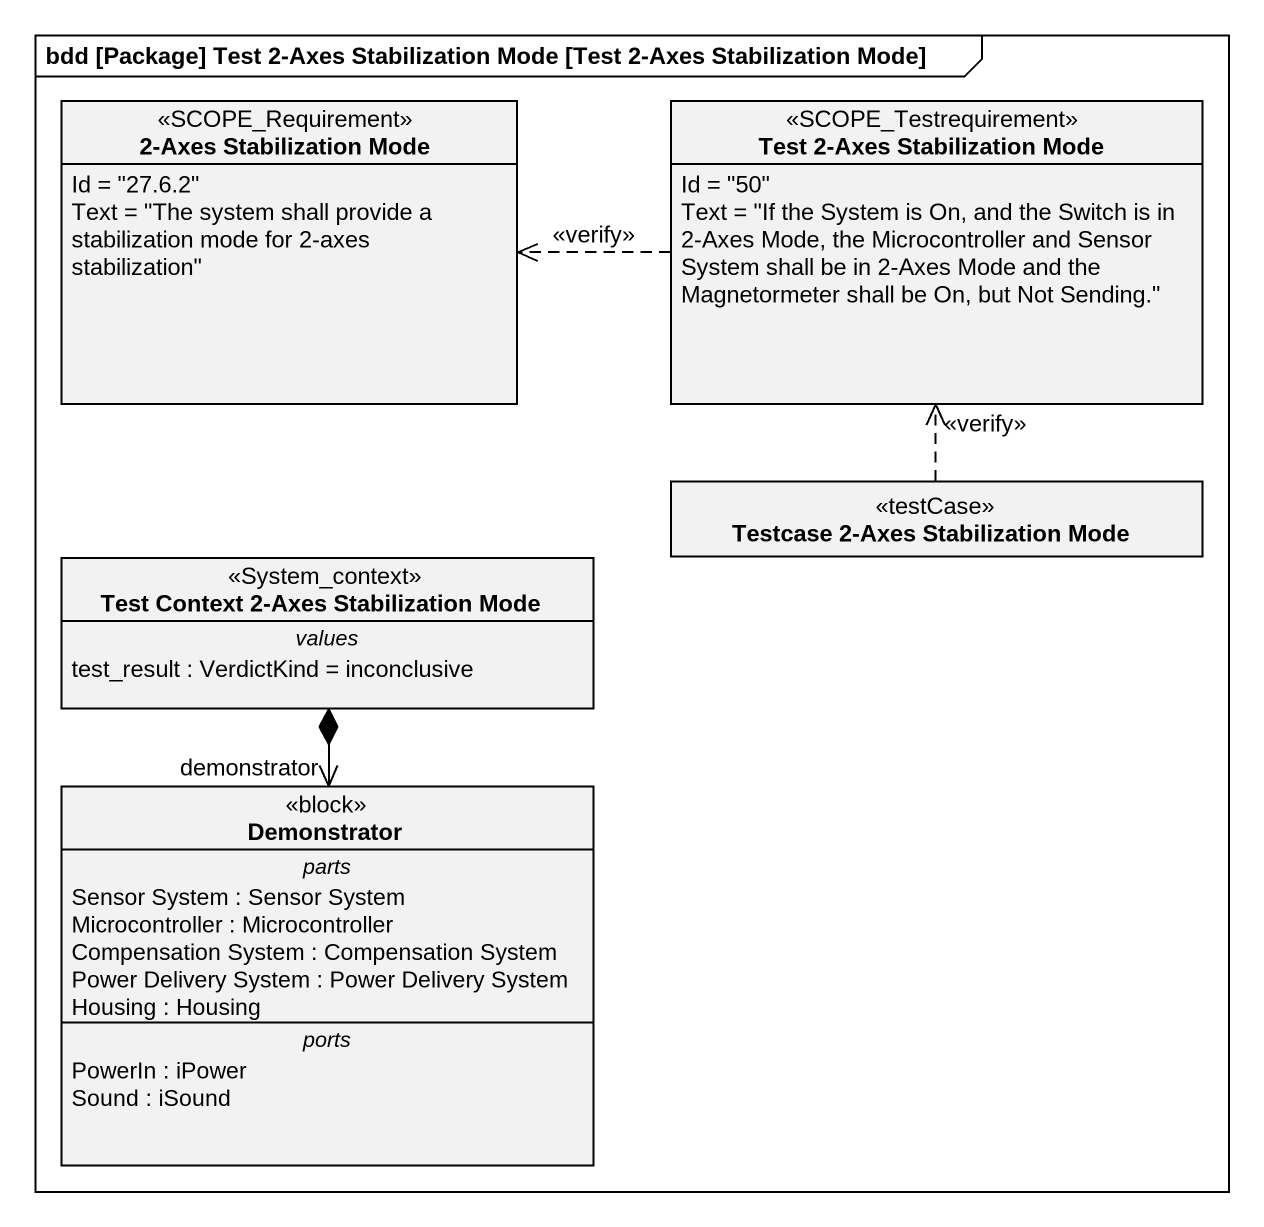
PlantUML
@startuml
mainframe bdd [Package] Test 2-Axes Stabilization Mode [Test 2-Axes Stabilization Mode]
hide circle
hide empty members
class "2-Axes Stabilization Mode" as r2_Axes_Stabilization_Mode <<SCOPE_Requirement>> {
  Id = "27.6.2"
  Text = "The system shall provide a stabilization mode for 2-axes stabilization"
}
class "Test 2-Axes Stabilization Mode" as Test_2_Axes_Stabilization <<SCOPE_Testrequirement>> {
  Id = "50"
  Text = "If the System is On, and the Switch is in 2-Axes Mode, the Microcontroller and Sensor System shall be in 2-Axes Mode and the Magnetormeter shall be On, but Not Sending."
}
class "Testcase 2-Axes Stabilization Mode" as Testcase_2_Axes <<testCase>>
class "Test Context 2-Axes Stabilization Mode" as Test_Context_2_Axes <<System_context>> {
  -- values --
  test_result : VerdictKind = inconclusive
}
class Demonstrator <<block>> {
  -- parts --
  Sensor System : Sensor System
  Microcontroller : Microcontroller
  Compensation System : Compensation System
  Power Delivery System : Power Delivery System
  Housing : Housing
  -- ports --
  PowerIn : iPower
  Sound : iSound
}
Test_2_Axes_Stabilization .left.> r2_Axes_Stabilization_Mode : <<verify>>
Testcase_2_Axes .up.> Test_2_Axes_Stabilization : <<verify>>
Test_Context_2_Axes *--> "demonstrator" Demonstrator
@enduml
